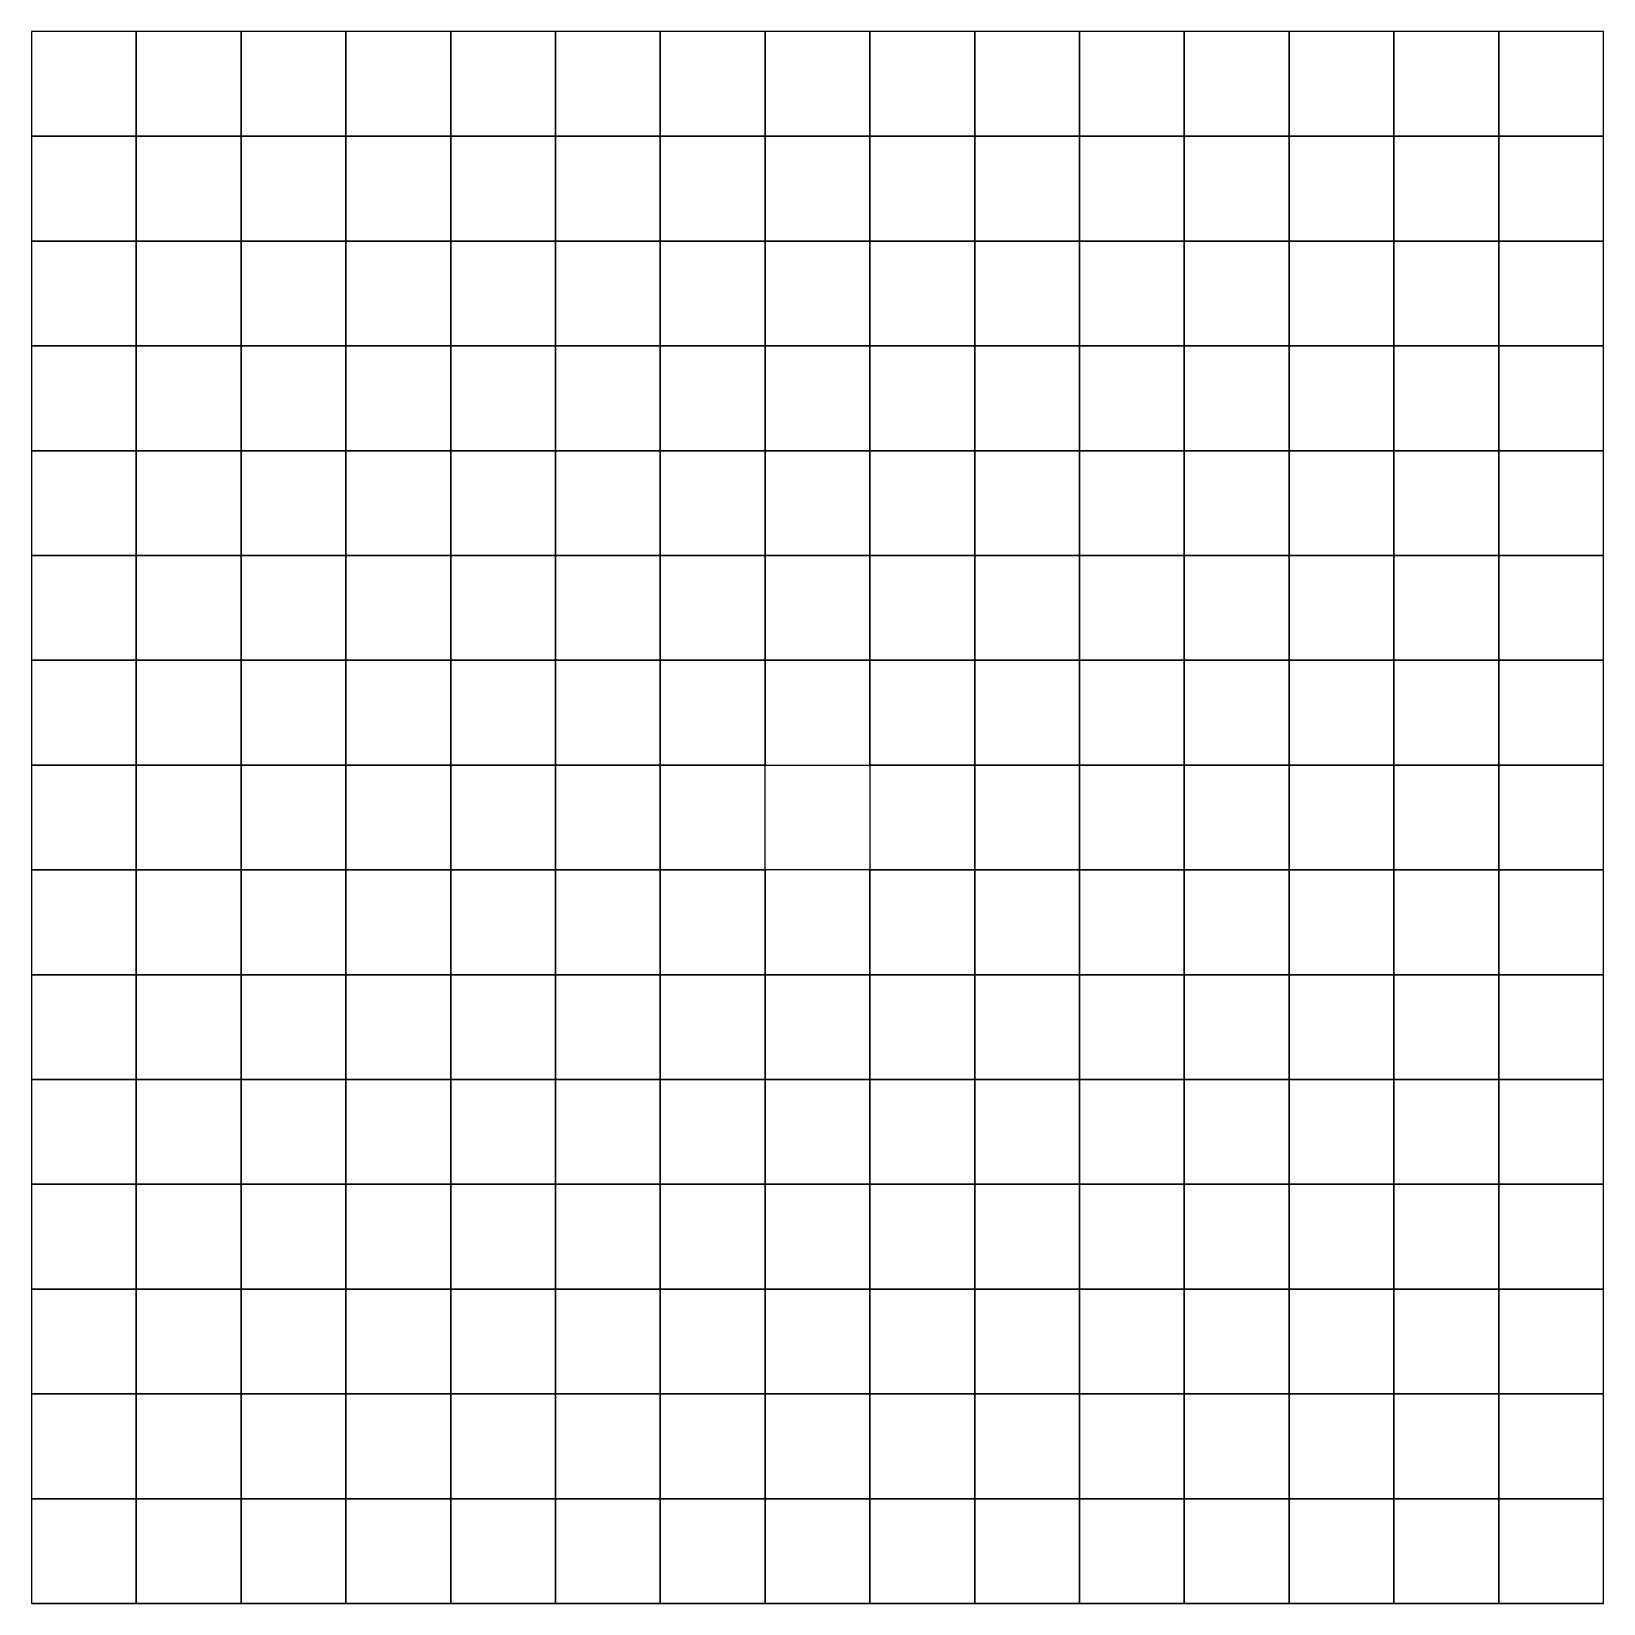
# Model space of a CAD drawing. Header units: metres. Extents: x 0 to 15, y 0 to 15.
import ezdxf

# ---------------------------------------------------------------- set-up
doc = ezdxf.new("R2010")
doc.units = ezdxf.units.M

msp = doc.modelspace()

# ---------------------------------------------------------------- linework, layer by layer
for points in [[(0, 14), (1, 14), (1, 15), (0, 15)], [(1, 14), (2, 14), (2, 15), (1, 15)], [(2, 14), (3, 14), (3, 15), (2, 15)], [(3, 14), (4, 14), (4, 15), (3, 15)], [(4, 14), (5, 14), (5, 15), (4, 15)], [(5, 14), (6, 14), (6, 15), (5, 15)], [(6, 14), (7, 14), (7, 15), (6, 15)], [(7, 14), (8, 14), (8, 15), (7, 15)], [(8, 14), (9, 14), (9, 15), (8, 15)], [(9, 14), (10, 14), (10, 15), (9, 15)], [(10, 14), (11, 14), (11, 15), (10, 15)], [(11, 14), (12, 14), (12, 15), (11, 15)], [(12, 14), (13, 14), (13, 15), (12, 15)], [(13, 14), (14, 14), (14, 15), (13, 15)], [(14, 14), (15, 14), (15, 15), (14, 15)], [(0, 13), (1, 13), (1, 14), (0, 14)], [(1, 13), (2, 13), (2, 14), (1, 14)], [(2, 13), (3, 13), (3, 14), (2, 14)], [(3, 13), (4, 13), (4, 14), (3, 14)], [(4, 13), (5, 13), (5, 14), (4, 14)], [(5, 13), (6, 13), (6, 14), (5, 14)], [(6, 13), (7, 13), (7, 14), (6, 14)], [(7, 13), (8, 13), (8, 14), (7, 14)], [(8, 13), (9, 13), (9, 14), (8, 14)], [(9, 13), (10, 13), (10, 14), (9, 14)], [(10, 13), (11, 13), (11, 14), (10, 14)], [(11, 13), (12, 13), (12, 14), (11, 14)], [(12, 13), (13, 13), (13, 14), (12, 14)], [(13, 13), (14, 13), (14, 14), (13, 14)], [(14, 13), (15, 13), (15, 14), (14, 14)], [(0, 12), (1, 12), (1, 13), (0, 13)], [(1, 12), (2, 12), (2, 13), (1, 13)], [(2, 12), (3, 12), (3, 13), (2, 13)], [(3, 12), (4, 12), (4, 13), (3, 13)], [(4, 12), (5, 12), (5, 13), (4, 13)], [(5, 12), (6, 12), (6, 13), (5, 13)], [(6, 12), (7, 12), (7, 13), (6, 13)], [(7, 12), (8, 12), (8, 13), (7, 13)], [(8, 12), (9, 12), (9, 13), (8, 13)], [(9, 12), (10, 12), (10, 13), (9, 13)], [(10, 12), (11, 12), (11, 13), (10, 13)], [(11, 12), (12, 12), (12, 13), (11, 13)], [(12, 12), (13, 12), (13, 13), (12, 13)], [(13, 12), (14, 12), (14, 13), (13, 13)], [(14, 12), (15, 12), (15, 13), (14, 13)], [(0, 11), (1, 11), (1, 12), (0, 12)], [(1, 11), (2, 11), (2, 12), (1, 12)], [(2, 11), (3, 11), (3, 12), (2, 12)], [(3, 11), (4, 11), (4, 12), (3, 12)], [(4, 11), (5, 11), (5, 12), (4, 12)], [(5, 11), (6, 11), (6, 12), (5, 12)], [(6, 11), (7, 11), (7, 12), (6, 12)], [(7, 11), (8, 11), (8, 12), (7, 12)], [(8, 11), (9, 11), (9, 12), (8, 12)], [(9, 11), (10, 11), (10, 12), (9, 12)], [(10, 11), (11, 11), (11, 12), (10, 12)], [(11, 11), (12, 11), (12, 12), (11, 12)], [(12, 11), (13, 11), (13, 12), (12, 12)], [(13, 11), (14, 11), (14, 12), (13, 12)], [(14, 11), (15, 11), (15, 12), (14, 12)], [(0, 10), (1, 10), (1, 11), (0, 11)], [(1, 10), (2, 10), (2, 11), (1, 11)], [(2, 10), (3, 10), (3, 11), (2, 11)], [(3, 10), (4, 10), (4, 11), (3, 11)], [(4, 10), (5, 10), (5, 11), (4, 11)], [(5, 10), (6, 10), (6, 11), (5, 11)], [(6, 10), (7, 10), (7, 11), (6, 11)], [(7, 10), (8, 10), (8, 11), (7, 11)], [(8, 10), (9, 10), (9, 11), (8, 11)], [(9, 10), (10, 10), (10, 11), (9, 11)], [(10, 10), (11, 10), (11, 11), (10, 11)], [(11, 10), (12, 10), (12, 11), (11, 11)], [(12, 10), (13, 10), (13, 11), (12, 11)], [(13, 10), (14, 10), (14, 11), (13, 11)], [(14, 10), (15, 10), (15, 11), (14, 11)], [(0, 9), (1, 9), (1, 10), (0, 10)], [(1, 9), (2, 9), (2, 10), (1, 10)], [(2, 9), (3, 9), (3, 10), (2, 10)], [(3, 9), (4, 9), (4, 10), (3, 10)], [(4, 9), (5, 9), (5, 10), (4, 10)], [(5, 9), (6, 9), (6, 10), (5, 10)], [(6, 9), (7, 9), (7, 10), (6, 10)], [(7, 9), (8, 9), (8, 10), (7, 10)], [(8, 9), (9, 9), (9, 10), (8, 10)], [(9, 9), (10, 9), (10, 10), (9, 10)], [(10, 9), (11, 9), (11, 10), (10, 10)], [(11, 9), (12, 9), (12, 10), (11, 10)], [(12, 9), (13, 9), (13, 10), (12, 10)], [(13, 9), (14, 9), (14, 10), (13, 10)], [(14, 9), (15, 9), (15, 10), (14, 10)], [(0, 8), (1, 8), (1, 9), (0, 9)], [(1, 8), (2, 8), (2, 9), (1, 9)], [(2, 8), (3, 8), (3, 9), (2, 9)], [(3, 8), (4, 8), (4, 9), (3, 9)], [(4, 8), (5, 8), (5, 9), (4, 9)], [(5, 8), (6, 8), (6, 9), (5, 9)], [(6, 8), (7, 8), (7, 9), (6, 9)], [(7, 8), (8, 8), (8, 9), (7, 9)], [(8, 8), (9, 8), (9, 9), (8, 9)], [(9, 8), (10, 8), (10, 9), (9, 9)], [(10, 8), (11, 8), (11, 9), (10, 9)], [(11, 8), (12, 8), (12, 9), (11, 9)], [(12, 8), (13, 8), (13, 9), (12, 9)], [(13, 8), (14, 8), (14, 9), (13, 9)], [(14, 8), (15, 8), (15, 9), (14, 9)], [(0, 7), (1, 7), (1, 8), (0, 8)], [(1, 7), (2, 7), (2, 8), (1, 8)], [(2, 7), (3, 7), (3, 8), (2, 8)], [(3, 7), (4, 7), (4, 8), (3, 8)], [(4, 7), (5, 7), (5, 8), (4, 8)], [(5, 7), (6, 7), (6, 8), (5, 8)], [(6, 7), (7, 7), (7, 8), (6, 8)], [(8, 7), (9, 7), (9, 8), (8, 8)], [(9, 7), (10, 7), (10, 8), (9, 8)], [(10, 7), (11, 7), (11, 8), (10, 8)], [(11, 7), (12, 7), (12, 8), (11, 8)], [(12, 7), (13, 7), (13, 8), (12, 8)], [(13, 7), (14, 7), (14, 8), (13, 8)], [(14, 7), (15, 7), (15, 8), (14, 8)], [(0, 6), (1, 6), (1, 7), (0, 7)], [(1, 6), (2, 6), (2, 7), (1, 7)], [(2, 6), (3, 6), (3, 7), (2, 7)], [(3, 6), (4, 6), (4, 7), (3, 7)], [(4, 6), (5, 6), (5, 7), (4, 7)], [(5, 6), (6, 6), (6, 7), (5, 7)], [(6, 6), (7, 6), (7, 7), (6, 7)], [(7, 6), (8, 6), (8, 7), (7, 7)], [(8, 6), (9, 6), (9, 7), (8, 7)], [(9, 6), (10, 6), (10, 7), (9, 7)], [(10, 6), (11, 6), (11, 7), (10, 7)], [(11, 6), (12, 6), (12, 7), (11, 7)], [(12, 6), (13, 6), (13, 7), (12, 7)], [(13, 6), (14, 6), (14, 7), (13, 7)], [(14, 6), (15, 6), (15, 7), (14, 7)], [(0, 5), (1, 5), (1, 6), (0, 6)], [(1, 5), (2, 5), (2, 6), (1, 6)], [(2, 5), (3, 5), (3, 6), (2, 6)], [(3, 5), (4, 5), (4, 6), (3, 6)], [(4, 5), (5, 5), (5, 6), (4, 6)], [(5, 5), (6, 5), (6, 6), (5, 6)], [(6, 5), (7, 5), (7, 6), (6, 6)], [(7, 5), (8, 5), (8, 6), (7, 6)], [(8, 5), (9, 5), (9, 6), (8, 6)], [(9, 5), (10, 5), (10, 6), (9, 6)], [(10, 5), (11, 5), (11, 6), (10, 6)], [(11, 5), (12, 5), (12, 6), (11, 6)], [(12, 5), (13, 5), (13, 6), (12, 6)], [(13, 5), (14, 5), (14, 6), (13, 6)], [(14, 5), (15, 5), (15, 6), (14, 6)], [(0, 4), (1, 4), (1, 5), (0, 5)], [(1, 4), (2, 4), (2, 5), (1, 5)], [(2, 4), (3, 4), (3, 5), (2, 5)], [(3, 4), (4, 4), (4, 5), (3, 5)], [(4, 4), (5, 4), (5, 5), (4, 5)], [(5, 4), (6, 4), (6, 5), (5, 5)], [(6, 4), (7, 4), (7, 5), (6, 5)], [(7, 4), (8, 4), (8, 5), (7, 5)], [(8, 4), (9, 4), (9, 5), (8, 5)], [(9, 4), (10, 4), (10, 5), (9, 5)], [(10, 4), (11, 4), (11, 5), (10, 5)], [(11, 4), (12, 4), (12, 5), (11, 5)], [(12, 4), (13, 4), (13, 5), (12, 5)], [(13, 4), (14, 4), (14, 5), (13, 5)], [(14, 4), (15, 4), (15, 5), (14, 5)], [(0, 3), (1, 3), (1, 4), (0, 4)], [(1, 3), (2, 3), (2, 4), (1, 4)], [(2, 3), (3, 3), (3, 4), (2, 4)], [(3, 3), (4, 3), (4, 4), (3, 4)], [(4, 3), (5, 3), (5, 4), (4, 4)], [(5, 3), (6, 3), (6, 4), (5, 4)], [(6, 3), (7, 3), (7, 4), (6, 4)], [(7, 3), (8, 3), (8, 4), (7, 4)], [(8, 3), (9, 3), (9, 4), (8, 4)], [(9, 3), (10, 3), (10, 4), (9, 4)], [(10, 3), (11, 3), (11, 4), (10, 4)], [(11, 3), (12, 3), (12, 4), (11, 4)], [(12, 3), (13, 3), (13, 4), (12, 4)], [(13, 3), (14, 3), (14, 4), (13, 4)], [(14, 3), (15, 3), (15, 4), (14, 4)], [(0, 2), (1, 2), (1, 3), (0, 3)], [(1, 2), (2, 2), (2, 3), (1, 3)], [(2, 2), (3, 2), (3, 3), (2, 3)], [(3, 2), (4, 2), (4, 3), (3, 3)], [(4, 2), (5, 2), (5, 3), (4, 3)], [(5, 2), (6, 2), (6, 3), (5, 3)], [(6, 2), (7, 2), (7, 3), (6, 3)], [(7, 2), (8, 2), (8, 3), (7, 3)], [(8, 2), (9, 2), (9, 3), (8, 3)], [(9, 2), (10, 2), (10, 3), (9, 3)], [(10, 2), (11, 2), (11, 3), (10, 3)], [(11, 2), (12, 2), (12, 3), (11, 3)], [(12, 2), (13, 2), (13, 3), (12, 3)], [(13, 2), (14, 2), (14, 3), (13, 3)], [(14, 2), (15, 2), (15, 3), (14, 3)], [(0, 1), (1, 1), (1, 2), (0, 2)], [(0, 0, 40), (3, 0, 40), (3, 2, 41), (0, 2, 41)], [(1, 1), (2, 1), (2, 2), (1, 2)], [(2, 1), (3, 1), (3, 2), (2, 2)], [(3, 1), (4, 1), (4, 2), (3, 2)], [(4, 1), (5, 1), (5, 2), (4, 2)], [(5, 1), (6, 1), (6, 2), (5, 2)], [(6, 1), (7, 1), (7, 2), (6, 2)], [(7, 1), (8, 1), (8, 2), (7, 2)], [(8, 1), (9, 1), (9, 2), (8, 2)], [(9, 1), (10, 1), (10, 2), (9, 2)], [(10, 1), (11, 1), (11, 2), (10, 2)], [(11, 1), (12, 1), (12, 2), (11, 2)], [(12, 1), (13, 1), (13, 2), (12, 2)], [(13, 1), (14, 1), (14, 2), (13, 2)], [(14, 1), (15, 1), (15, 2), (14, 2)], [(0, 0), (1, 0), (1, 1), (0, 1)], [(1, 0), (2, 0), (2, 1), (1, 1)], [(2, 0), (3, 0), (3, 1), (2, 1)], [(3, 0), (4, 0), (4, 1), (3, 1)], [(4, 0), (5, 0), (5, 1), (4, 1)], [(5, 0), (6, 0), (6, 1), (5, 1)], [(6, 0), (7, 0), (7, 1), (6, 1)], [(7, 0), (8, 0), (8, 1), (7, 1)], [(8, 0), (9, 0), (9, 1), (8, 1)], [(9, 0), (10, 0), (10, 1), (9, 1)], [(10, 0), (11, 0), (11, 1), (10, 1)], [(11, 0), (12, 0), (12, 1), (11, 1)], [(12, 0), (13, 0), (13, 1), (12, 1)], [(13, 0), (14, 0), (14, 1), (13, 1)], [(14, 0), (15, 0), (15, 1), (14, 1)], [(0, 0, 10), (1, 0, 10), (1, 0, 11), (0, 0, 11)], [(0, 0, 11), (1, 0, 11), (1, 0, 12), (0, 0, 12)], [(0, 0, 12), (1, 0, 12), (1, 0, 13), (0, 0, 13)], [(0, 0, 13), (1, 0, 13), (1, 0, 14), (0, 0, 14)], [(0, 0, 14), (1, 0, 14), (1, 0, 15), (0, 0, 15)], [(0, 0, 15), (1, 0, 15), (1, 0, 16), (0, 0, 16)], [(0, 0, 16), (1, 0, 16), (1, 0, 17), (0, 0, 17)], [(0, 0, 17), (1, 0, 17), (1, 0, 18), (0, 0, 18)], [(0, 0, 18), (1, 0, 18), (1, 0, 19), (0, 0, 19)], [(0, 0, 19), (1, 0, 19), (1, 0, 20), (0, 0, 20)], [(0, 0, 20), (1, 0, 20), (1, 0, 21), (0, 0, 21)], [(0, 0, 21), (1, 0, 21), (1, 0, 22), (0, 0, 22)], [(0, 0, 22), (1, 0, 22), (1, 0, 23), (0, 0, 23)], [(0, 0, 23), (1, 0, 23), (1, 0, 24), (0, 0, 24)], [(0, 0, 24), (1, 0, 24), (1, 0, 25), (0, 0, 25)], [(1, 0, 10), (2, 0, 10), (2, 0, 11), (1, 0, 11)], [(1, 0, 11), (2, 0, 11), (2, 0, 12), (1, 0, 12)], [(1, 0, 12), (2, 0, 12), (2, 0, 13), (1, 0, 13)], [(1, 0, 13), (2, 0, 13), (2, 0, 14), (1, 0, 14)], [(1, 0, 14), (2, 0, 14), (2, 0, 15), (1, 0, 15)], [(1, 0, 15), (2, 0, 15), (2, 0, 16), (1, 0, 16)], [(1, 0, 16), (2, 0, 16), (2, 0, 17), (1, 0, 17)], [(1, 0, 17), (2, 0, 17), (2, 0, 18), (1, 0, 18)], [(1, 0, 18), (2, 0, 18), (2, 0, 19), (1, 0, 19)], [(1, 0, 19), (2, 0, 19), (2, 0, 20), (1, 0, 20)], [(1, 0, 20), (2, 0, 20), (2, 0, 21), (1, 0, 21)], [(1, 0, 21), (2, 0, 21), (2, 0, 22), (1, 0, 22)], [(1, 0, 22), (2, 0, 22), (2, 0, 23), (1, 0, 23)], [(1, 0, 23), (2, 0, 23), (2, 0, 24), (1, 0, 24)], [(1, 0, 24), (2, 0, 24), (2, 0, 25), (1, 0, 25)], [(2, 0, 10), (3, 0, 10), (3, 0, 11), (2, 0, 11)], [(2, 0, 11), (3, 0, 11), (3, 0, 12), (2, 0, 12)], [(2, 0, 12), (3, 0, 12), (3, 0, 13), (2, 0, 13)], [(2, 0, 13), (3, 0, 13), (3, 0, 14), (2, 0, 14)], [(2, 0, 14), (3, 0, 14), (3, 0, 15), (2, 0, 15)], [(2, 0, 15), (3, 0, 15), (3, 0, 16), (2, 0, 16)], [(2, 0, 16), (3, 0, 16), (3, 0, 17), (2, 0, 17)], [(2, 0, 17), (3, 0, 17), (3, 0, 18), (2, 0, 18)], [(2, 0, 18), (3, 0, 18), (3, 0, 19), (2, 0, 19)], [(2, 0, 19), (3, 0, 19), (3, 0, 20), (2, 0, 20)], [(2, 0, 20), (3, 0, 20), (3, 0, 21), (2, 0, 21)], [(2, 0, 21), (3, 0, 21), (3, 0, 22), (2, 0, 22)], [(2, 0, 22), (3, 0, 22), (3, 0, 23), (2, 0, 23)], [(2, 0, 23), (3, 0, 23), (3, 0, 24), (2, 0, 24)], [(2, 0, 24), (3, 0, 24), (3, 0, 25), (2, 0, 25)], [(3, 0, 10), (4, 0, 10), (4, 0, 11), (3, 0, 11)], [(3, 0, 11), (4, 0, 11), (4, 0, 12), (3, 0, 12)], [(3, 0, 12), (4, 0, 12), (4, 0, 13), (3, 0, 13)], [(3, 0, 13), (4, 0, 13), (4, 0, 14), (3, 0, 14)], [(3, 0, 14), (4, 0, 14), (4, 0, 15), (3, 0, 15)], [(3, 0, 15), (4, 0, 15), (4, 0, 16), (3, 0, 16)], [(3, 0, 16), (4, 0, 16), (4, 0, 17), (3, 0, 17)], [(3, 0, 17), (4, 0, 17), (4, 0, 18), (3, 0, 18)], [(3, 0, 18), (4, 0, 18), (4, 0, 19), (3, 0, 19)], [(3, 0, 19), (4, 0, 19), (4, 0, 20), (3, 0, 20)], [(3, 0, 20), (4, 0, 20), (4, 0, 21), (3, 0, 21)], [(3, 0, 21), (4, 0, 21), (4, 0, 22), (3, 0, 22)], [(3, 0, 22), (4, 0, 22), (4, 0, 23), (3, 0, 23)], [(3, 0, 23), (4, 0, 23), (4, 0, 24), (3, 0, 24)], [(3, 0, 24), (4, 0, 24), (4, 0, 25), (3, 0, 25)], [(4, 0, 10), (5, 0, 10), (5, 0, 11), (4, 0, 11)], [(4, 0, 11), (5, 0, 11), (5, 0, 12), (4, 0, 12)], [(4, 0, 12), (5, 0, 12), (5, 0, 13), (4, 0, 13)], [(4, 0, 13), (5, 0, 13), (5, 0, 14), (4, 0, 14)], [(4, 0, 14), (5, 0, 14), (5, 0, 15), (4, 0, 15)], [(4, 0, 15), (5, 0, 15), (5, 0, 16), (4, 0, 16)], [(4, 0, 16), (5, 0, 16), (5, 0, 17), (4, 0, 17)], [(4, 0, 17), (5, 0, 17), (5, 0, 18), (4, 0, 18)], [(4, 0, 18), (5, 0, 18), (5, 0, 19), (4, 0, 19)], [(4, 0, 19), (5, 0, 19), (5, 0, 20), (4, 0, 20)], [(4, 0, 20), (5, 0, 20), (5, 0, 21), (4, 0, 21)], [(4, 0, 21), (5, 0, 21), (5, 0, 22), (4, 0, 22)], [(4, 0, 22), (5, 0, 22), (5, 0, 23), (4, 0, 23)], [(4, 0, 23), (5, 0, 23), (5, 0, 24), (4, 0, 24)], [(4, 0, 24), (5, 0, 24), (5, 0, 25), (4, 0, 25)], [(5, 0, 10), (6, 0, 10), (6, 0, 11), (5, 0, 11)], [(5, 0, 11), (6, 0, 11), (6, 0, 12), (5, 0, 12)], [(5, 0, 12), (6, 0, 12), (6, 0, 13), (5, 0, 13)], [(5, 0, 13), (6, 0, 13), (6, 0, 14), (5, 0, 14)], [(5, 0, 14), (6, 0, 14), (6, 0, 15), (5, 0, 15)], [(5, 0, 15), (6, 0, 15), (6, 0, 16), (5, 0, 16)], [(5, 0, 16), (6, 0, 16), (6, 0, 17), (5, 0, 17)], [(5, 0, 17), (6, 0, 17), (6, 0, 18), (5, 0, 18)], [(5, 0, 18), (6, 0, 18), (6, 0, 19), (5, 0, 19)], [(5, 0, 19), (6, 0, 19), (6, 0, 20), (5, 0, 20)], [(5, 0, 20), (6, 0, 20), (6, 0, 21), (5, 0, 21)], [(5, 0, 21), (6, 0, 21), (6, 0, 22), (5, 0, 22)], [(5, 0, 22), (6, 0, 22), (6, 0, 23), (5, 0, 23)], [(5, 0, 23), (6, 0, 23), (6, 0, 24), (5, 0, 24)], [(5, 0, 24), (6, 0, 24), (6, 0, 25), (5, 0, 25)], [(6, 0, 10), (7, 0, 10), (7, 0, 11), (6, 0, 11)], [(6, 0, 11), (7, 0, 11), (7, 0, 12), (6, 0, 12)], [(6, 0, 12), (7, 0, 12), (7, 0, 13), (6, 0, 13)], [(6, 0, 13), (7, 0, 13), (7, 0, 14), (6, 0, 14)], [(6, 0, 14), (7, 0, 14), (7, 0, 15), (6, 0, 15)], [(6, 0, 15), (7, 0, 15), (7, 0, 16), (6, 0, 16)], [(6, 0, 16), (7, 0, 16), (7, 0, 17), (6, 0, 17)], [(6, 0, 17), (7, 0, 17), (7, 0, 18), (6, 0, 18)], [(6, 0, 18), (7, 0, 18), (7, 0, 19), (6, 0, 19)], [(6, 0, 19), (7, 0, 19), (7, 0, 20), (6, 0, 20)], [(6, 0, 20), (7, 0, 20), (7, 0, 21), (6, 0, 21)], [(6, 0, 21), (7, 0, 21), (7, 0, 22), (6, 0, 22)], [(6, 0, 22), (7, 0, 22), (7, 0, 23), (6, 0, 23)], [(6, 0, 23), (7, 0, 23), (7, 0, 24), (6, 0, 24)], [(6, 0, 24), (7, 0, 24), (7, 0, 25), (6, 0, 25)], [(7, 0, 10), (8, 0, 10), (8, 0, 11), (7, 0, 11)], [(7, 0, 11), (8, 0, 11), (8, 0, 12), (7, 0, 12)], [(7, 0, 12), (8, 0, 12), (8, 0, 13), (7, 0, 13)], [(7, 0, 13), (8, 0, 13), (8, 0, 14), (7, 0, 14)], [(7, 0, 14), (8, 0, 14), (8, 0, 15), (7, 0, 15)], [(7, 0, 15), (8, 0, 15), (8, 0, 16), (7, 0, 16)], [(7, 0, 16), (8, 0, 16), (8, 0, 17), (7, 0, 17)], [(7, 0, 18), (8, 0, 18), (8, 0, 19), (7, 0, 19)], [(7, 0, 19), (8, 0, 19), (8, 0, 20), (7, 0, 20)], [(7, 0, 20), (8, 0, 20), (8, 0, 21), (7, 0, 21)], [(7, 0, 21), (8, 0, 21), (8, 0, 22), (7, 0, 22)], [(7, 0, 22), (8, 0, 22), (8, 0, 23), (7, 0, 23)], [(7, 0, 23), (8, 0, 23), (8, 0, 24), (7, 0, 24)], [(7, 0, 24), (8, 0, 24), (8, 0, 25), (7, 0, 25)], [(8, 0, 10), (9, 0, 10), (9, 0, 11), (8, 0, 11)], [(8, 0, 11), (9, 0, 11), (9, 0, 12), (8, 0, 12)], [(8, 0, 12), (9, 0, 12), (9, 0, 13), (8, 0, 13)], [(8, 0, 13), (9, 0, 13), (9, 0, 14), (8, 0, 14)], [(8, 0, 14), (9, 0, 14), (9, 0, 15), (8, 0, 15)], [(8, 0, 15), (9, 0, 15), (9, 0, 16), (8, 0, 16)], [(8, 0, 16), (9, 0, 16), (9, 0, 17), (8, 0, 17)], [(8, 0, 17), (9, 0, 17), (9, 0, 18), (8, 0, 18)], [(8, 0, 18), (9, 0, 18), (9, 0, 19), (8, 0, 19)], [(8, 0, 19), (9, 0, 19), (9, 0, 20), (8, 0, 20)], [(8, 0, 20), (9, 0, 20), (9, 0, 21), (8, 0, 21)], [(8, 0, 21), (9, 0, 21), (9, 0, 22), (8, 0, 22)], [(8, 0, 22), (9, 0, 22), (9, 0, 23), (8, 0, 23)], [(8, 0, 23), (9, 0, 23), (9, 0, 24), (8, 0, 24)], [(8, 0, 24), (9, 0, 24), (9, 0, 25), (8, 0, 25)], [(9, 0, 10), (10, 0, 10), (10, 0, 11), (9, 0, 11)], [(9, 0, 11), (10, 0, 11), (10, 0, 12), (9, 0, 12)], [(9, 0, 12), (10, 0, 12), (10, 0, 13), (9, 0, 13)], [(9, 0, 13), (10, 0, 13), (10, 0, 14), (9, 0, 14)], [(9, 0, 14), (10, 0, 14), (10, 0, 15), (9, 0, 15)], [(9, 0, 15), (10, 0, 15), (10, 0, 16), (9, 0, 16)], [(9, 0, 16), (10, 0, 16), (10, 0, 17), (9, 0, 17)], [(9, 0, 17), (10, 0, 17), (10, 0, 18), (9, 0, 18)], [(9, 0, 18), (10, 0, 18), (10, 0, 19), (9, 0, 19)], [(9, 0, 19), (10, 0, 19), (10, 0, 20), (9, 0, 20)], [(9, 0, 20), (10, 0, 20), (10, 0, 21), (9, 0, 21)], [(9, 0, 21), (10, 0, 21), (10, 0, 22), (9, 0, 22)], [(9, 0, 22), (10, 0, 22), (10, 0, 23), (9, 0, 23)], [(9, 0, 23), (10, 0, 23), (10, 0, 24), (9, 0, 24)], [(9, 0, 24), (10, 0, 24), (10, 0, 25), (9, 0, 25)], [(10, 0, 10), (11, 0, 10), (11, 0, 11), (10, 0, 11)], [(10, 0, 11), (11, 0, 11), (11, 0, 12), (10, 0, 12)], [(10, 0, 12), (11, 0, 12), (11, 0, 13), (10, 0, 13)], [(10, 0, 13), (11, 0, 13), (11, 0, 14), (10, 0, 14)], [(10, 0, 14), (11, 0, 14), (11, 0, 15), (10, 0, 15)], [(10, 0, 15), (11, 0, 15), (11, 0, 16), (10, 0, 16)], [(10, 0, 16), (11, 0, 16), (11, 0, 17), (10, 0, 17)], [(10, 0, 17), (11, 0, 17), (11, 0, 18), (10, 0, 18)], [(10, 0, 18), (11, 0, 18), (11, 0, 19), (10, 0, 19)], [(10, 0, 19), (11, 0, 19), (11, 0, 20), (10, 0, 20)], [(10, 0, 20), (11, 0, 20), (11, 0, 21), (10, 0, 21)], [(10, 0, 21), (11, 0, 21), (11, 0, 22), (10, 0, 22)], [(10, 0, 22), (11, 0, 22), (11, 0, 23), (10, 0, 23)], [(10, 0, 23), (11, 0, 23), (11, 0, 24), (10, 0, 24)], [(10, 0, 24), (11, 0, 24), (11, 0, 25), (10, 0, 25)], [(11, 0, 10), (12, 0, 10), (12, 0, 11), (11, 0, 11)], [(11, 0, 11), (12, 0, 11), (12, 0, 12), (11, 0, 12)], [(11, 0, 12), (12, 0, 12), (12, 0, 13), (11, 0, 13)], [(11, 0, 13), (12, 0, 13), (12, 0, 14), (11, 0, 14)], [(11, 0, 14), (12, 0, 14), (12, 0, 15), (11, 0, 15)], [(11, 0, 15), (12, 0, 15), (12, 0, 16), (11, 0, 16)], [(11, 0, 16), (12, 0, 16), (12, 0, 17), (11, 0, 17)], [(11, 0, 17), (12, 0, 17), (12, 0, 18), (11, 0, 18)], [(11, 0, 18), (12, 0, 18), (12, 0, 19), (11, 0, 19)], [(11, 0, 19), (12, 0, 19), (12, 0, 20), (11, 0, 20)], [(11, 0, 20), (12, 0, 20), (12, 0, 21), (11, 0, 21)], [(11, 0, 21), (12, 0, 21), (12, 0, 22), (11, 0, 22)], [(11, 0, 22), (12, 0, 22), (12, 0, 23), (11, 0, 23)], [(11, 0, 23), (12, 0, 23), (12, 0, 24), (11, 0, 24)], [(11, 0, 24), (12, 0, 24), (12, 0, 25), (11, 0, 25)], [(12, 0, 10), (13, 0, 10), (13, 0, 11), (12, 0, 11)], [(12, 0, 11), (13, 0, 11), (13, 0, 12), (12, 0, 12)], [(12, 0, 12), (13, 0, 12), (13, 0, 13), (12, 0, 13)], [(12, 0, 13), (13, 0, 13), (13, 0, 14), (12, 0, 14)], [(12, 0, 14), (13, 0, 14), (13, 0, 15), (12, 0, 15)], [(12, 0, 15), (13, 0, 15), (13, 0, 16), (12, 0, 16)], [(12, 0, 16), (13, 0, 16), (13, 0, 17), (12, 0, 17)], [(12, 0, 17), (13, 0, 17), (13, 0, 18), (12, 0, 18)], [(12, 0, 18), (13, 0, 18), (13, 0, 19), (12, 0, 19)], [(12, 0, 19), (13, 0, 19), (13, 0, 20), (12, 0, 20)], [(12, 0, 20), (13, 0, 20), (13, 0, 21), (12, 0, 21)], [(12, 0, 21), (13, 0, 21), (13, 0, 22), (12, 0, 22)], [(12, 0, 22), (13, 0, 22), (13, 0, 23), (12, 0, 23)], [(12, 0, 23), (13, 0, 23), (13, 0, 24), (12, 0, 24)], [(12, 0, 24), (13, 0, 24), (13, 0, 25), (12, 0, 25)], [(13, 0, 10), (14, 0, 10), (14, 0, 11), (13, 0, 11)], [(13, 0, 11), (14, 0, 11), (14, 0, 12), (13, 0, 12)], [(13, 0, 12), (14, 0, 12), (14, 0, 13), (13, 0, 13)], [(13, 0, 13), (14, 0, 13), (14, 0, 14), (13, 0, 14)], [(13, 0, 14), (14, 0, 14), (14, 0, 15), (13, 0, 15)], [(13, 0, 15), (14, 0, 15), (14, 0, 16), (13, 0, 16)], [(13, 0, 16), (14, 0, 16), (14, 0, 17), (13, 0, 17)], [(13, 0, 17), (14, 0, 17), (14, 0, 18), (13, 0, 18)], [(13, 0, 18), (14, 0, 18), (14, 0, 19), (13, 0, 19)], [(13, 0, 19), (14, 0, 19), (14, 0, 20), (13, 0, 20)], [(13, 0, 20), (14, 0, 20), (14, 0, 21), (13, 0, 21)], [(13, 0, 21), (14, 0, 21), (14, 0, 22), (13, 0, 22)], [(13, 0, 22), (14, 0, 22), (14, 0, 23), (13, 0, 23)], [(13, 0, 23), (14, 0, 23), (14, 0, 24), (13, 0, 24)], [(13, 0, 24), (14, 0, 24), (14, 0, 25), (13, 0, 25)], [(14, 0, 10), (15, 0, 10), (15, 0, 11), (14, 0, 11)], [(14, 0, 11), (15, 0, 11), (15, 0, 12), (14, 0, 12)], [(14, 0, 12), (15, 0, 12), (15, 0, 13), (14, 0, 13)], [(14, 0, 13), (15, 0, 13), (15, 0, 14), (14, 0, 14)], [(14, 0, 14), (15, 0, 14), (15, 0, 15), (14, 0, 15)], [(14, 0, 15), (15, 0, 15), (15, 0, 16), (14, 0, 16)], [(14, 0, 16), (15, 0, 16), (15, 0, 17), (14, 0, 17)], [(14, 0, 17), (15, 0, 17), (15, 0, 18), (14, 0, 18)], [(14, 0, 18), (15, 0, 18), (15, 0, 19), (14, 0, 19)], [(14, 0, 19), (15, 0, 19), (15, 0, 20), (14, 0, 20)], [(14, 0, 20), (15, 0, 20), (15, 0, 21), (14, 0, 21)], [(14, 0, 21), (15, 0, 21), (15, 0, 22), (14, 0, 22)], [(14, 0, 22), (15, 0, 22), (15, 0, 23), (14, 0, 23)], [(14, 0, 23), (15, 0, 23), (15, 0, 24), (14, 0, 24)], [(14, 0, 24), (15, 0, 24), (15, 0, 25), (14, 0, 25)]]:
    msp.add_3dface(points)

doc.saveas('drawing.dxf')
